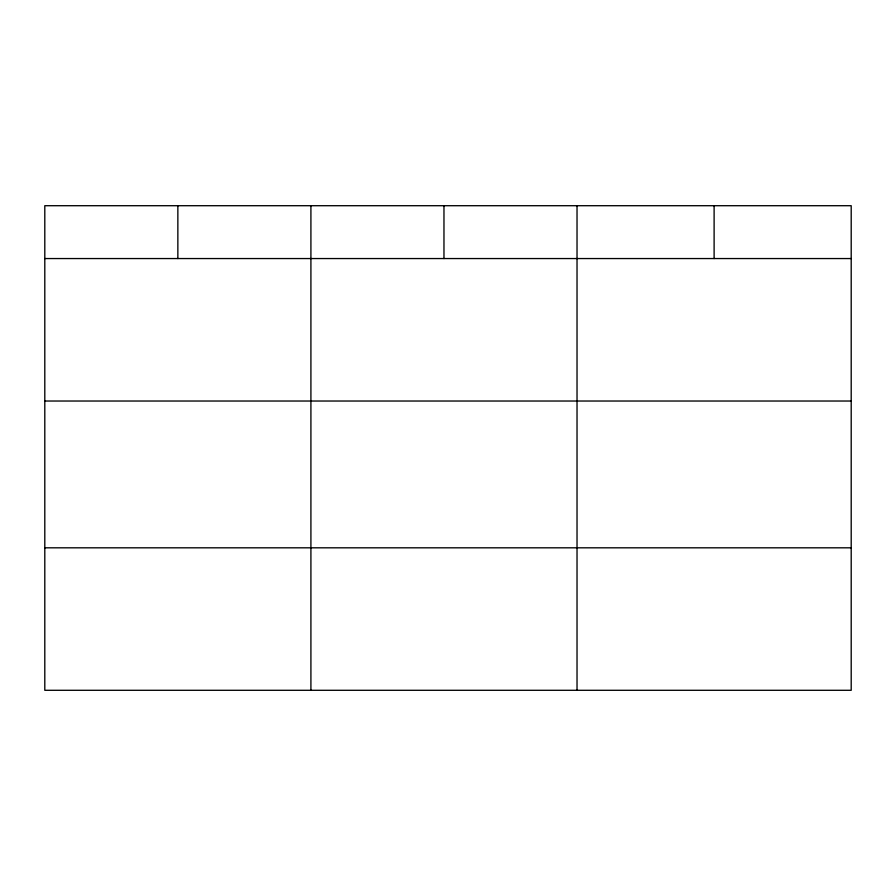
<?xml version="1.0" encoding="UTF-8"?>
<svg xmlns="http://www.w3.org/2000/svg" width="896" height="896" viewBox="0 0 896 896"><rect width="100%" height="100%" fill="white"/><g stroke="black" fill="none" stroke-linecap="round" stroke-linejoin="round"><path stroke-width="1.34" d="M851.2 401.027L851.2 205.71L44.8 205.71L44.8 690.29L851.2 690.29L851.2 401.027L44.8 401.027M44.8 258.552L851.2 258.552M44.8 547.814L851.2 547.814M714.112 205.71L714.112 258.552M577.024 205.71L577.024 690.29M443.968 205.71L443.968 258.552M310.912 205.71L310.912 690.29M177.856 205.71L177.856 258.552"/></g></svg>
